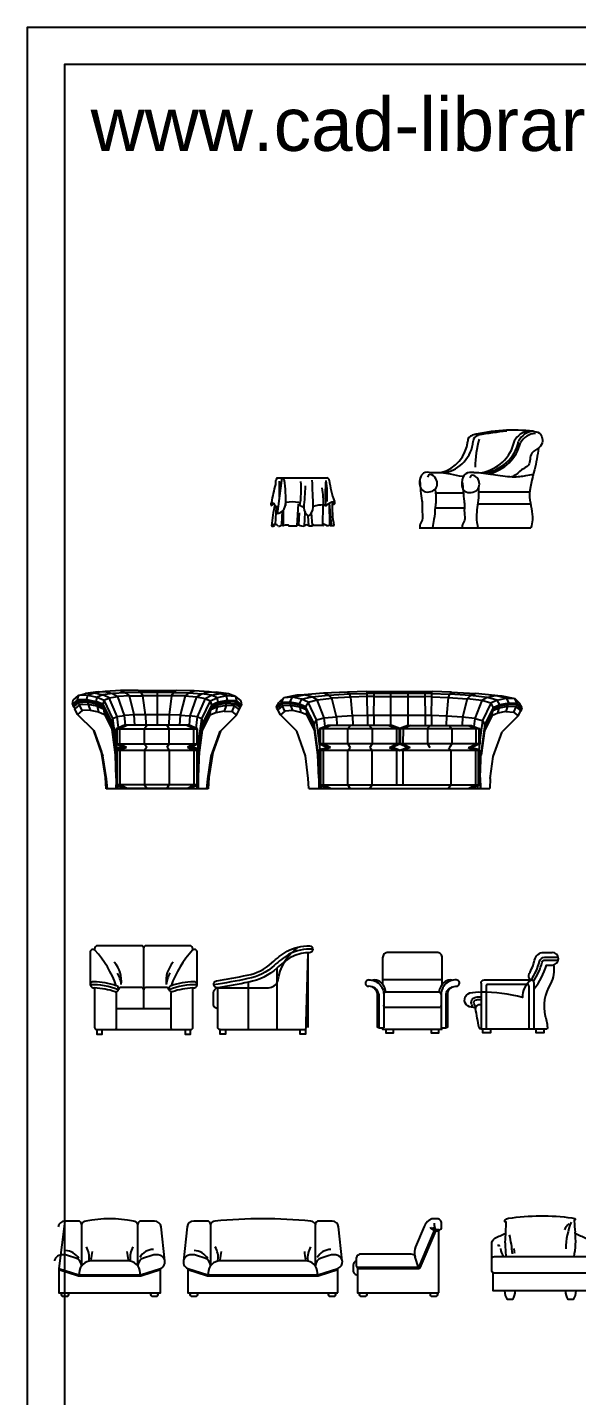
# Model space of a CAD drawing. Header units: inches. Extents: x 11 to 53.5, y 7.4 to 32.2.
# Drawn here: x 11.02 to 15.99, y 19.76 to 32.15 of the extents above; entities that cross this region are included whole.
import ezdxf

# ---------------------------------------------------------------- set-up
doc = ezdxf.new("R2010")
doc.units = ezdxf.units.IN
doc.header["$MEASUREMENT"] = 0
for name, color, linetype in [('02', 2, 'Continuous'), ('1', 1, 'Continuous'), ('4', 4, 'Continuous'), ('kadrbm', 4, 'Continuous')]:
    doc.layers.add(name, color=color, linetype=linetype)
doc.styles.add('bmmm', font='swissel.ttf')

# ---------------------------------------------------------------- blocks, each defined once
blk = doc.blocks.new('kadrbm')
at = {"layer": 'kadrbm', "color": 4}
blk.add_lwpolyline([(0, 0), (0, 24.797), (21, 24.797), (21, 0), (0, 0)], close=True, dxfattribs=at)
blk.add_lwpolyline([(20.663, 0.326), (20.663, 24.46), (0.337, 24.46), (0.337, 0.326), (20.663, 0.326)], dxfattribs=at)
at = {"layer": 'kadrbm', "color": 211, "true_color": 0xf674fb, "style": 'bmmm'}
blk.add_text('www.cad-libraries.blogspot.com', height=0.48513, dxfattribs=at).set_placement((0.573, 23.677))

msp = doc.modelspace()

# ---------------------------------------------------------------- linework, layer by layer
at = {"layer": '02'}
for p, q in [((14.57, 27.619), (15.58, 27.619)), ((11.434, 26.01), (11.48, 26.049)), ((11.476, 26.06), (11.484, 26.099)), ((11.557, 26.064), (11.476, 26.06)), ((11.48, 26.049), (11.476, 26.06)), ((11.48, 26.049), (11.56, 26.053)), ((11.486, 26.035), (11.48, 26.049)), ((11.566, 26.104), (11.484, 26.099)), ((11.565, 26.04), (11.486, 26.035)), ((11.625, 26.125), (11.549, 26.12)), ((11.566, 26.104), (11.557, 26.064)), ((11.557, 26.064), (11.643, 26.047)), ((11.56, 26.053), (11.557, 26.064)), ((11.645, 26.036), (11.56, 26.053)), ((11.565, 26.04), (11.56, 26.053)), ((11.565, 26.04), (11.571, 26.02)), ((11.648, 26.023), (11.565, 26.04)), ((11.566, 26.104), (11.625, 26.125)), ((11.566, 26.104), (11.653, 26.086)), ((11.726, 26.138), (11.625, 26.125)), ((11.625, 26.125), (11.705, 26.107)), ((11.643, 26.047), (11.653, 26.086)), ((11.705, 26.021), (11.643, 26.047)), ((11.643, 26.047), (11.645, 26.036)), ((11.705, 26.107), (11.653, 26.086)), ((11.653, 26.086), (11.716, 26.058)), ((11.793, 26.119), (11.705, 26.107)), ((11.762, 26.078), (11.705, 26.107)), ((11.795, 25.893), (11.716, 26.058)), ((11.726, 26.138), (11.793, 26.119)), ((11.836, 25.909), (11.762, 26.078)), ((11.911, 26.126), (11.793, 26.119)), ((11.793, 26.119), (11.84, 26.09)), ((11.901, 25.919), (11.84, 26.09)), ((11.864, 26.145), (11.911, 26.126)), ((12.05, 26.127), (11.911, 26.126)), ((11.911, 26.126), (11.945, 26.097)), ((11.988, 25.924), (11.945, 26.097)), ((12.025, 26.146), (12.05, 26.127)), ((12.344, 26.127), (12.05, 26.127)), ((12.05, 26.127), (12.067, 26.098)), ((12.09, 25.925), (12.067, 26.098)), ((12.197, 26.146), (12.197, 25.831)), ((12.327, 26.098), (12.305, 25.925)), ((12.327, 26.098), (12.344, 26.127)), ((12.369, 26.146), (12.344, 26.127)), ((12.344, 26.127), (12.483, 26.125)), ((12.45, 26.096), (12.406, 25.923)), ((12.483, 26.125), (12.45, 26.096)), ((12.483, 26.125), (12.531, 26.144)), ((12.483, 26.125), (12.601, 26.116)), ((12.554, 26.087), (12.493, 25.917)), ((12.554, 26.087), (12.601, 26.116)), ((12.631, 26.074), (12.558, 25.906)), ((12.678, 26.052), (12.599, 25.888)), ((12.601, 26.116), (12.667, 26.135)), ((12.688, 26.102), (12.601, 26.116)), ((12.631, 26.074), (12.688, 26.102)), ((12.768, 26.12), (12.667, 26.135)), ((12.678, 26.052), (12.74, 26.079)), ((12.688, 26.102), (12.768, 26.12)), ((12.74, 26.079), (12.688, 26.102)), ((12.749, 26.039), (12.688, 26.012)), ((12.826, 26.097), (12.74, 26.079)), ((12.749, 26.039), (12.74, 26.079)), ((12.831, 26.044), (12.747, 26.028)), ((12.749, 26.039), (12.747, 26.028)), ((12.834, 26.056), (12.749, 26.039)), ((12.768, 26.12), (12.843, 26.115)), ((12.826, 26.097), (12.768, 26.12)), ((12.907, 26.092), (12.826, 26.097)), ((12.834, 26.056), (12.826, 26.097)), ((12.826, 26.03), (12.831, 26.044)), ((12.831, 26.044), (12.834, 26.056)), ((12.91, 26.04), (12.831, 26.044)), ((12.914, 26.051), (12.834, 26.056)), ((12.904, 26.026), (12.91, 26.04)), ((12.907, 26.092), (12.914, 26.051)), ((12.914, 26.051), (12.91, 26.04)), ((12.91, 26.04), (12.955, 26.002)), ((12.914, 26.051), (12.96, 26.012)), ((13.321, 26.037), (13.344, 26.079)), ((13.399, 26.041), (13.321, 26.037)), ((13.422, 26.084), (13.344, 26.079)), ((13.399, 26.041), (13.422, 26.084)), ((13.481, 26.024), (13.399, 26.041)), ((13.402, 26.028), (13.399, 26.041)), ((13.422, 26.084), (13.527, 26.107)), ((13.505, 26.066), (13.422, 26.084)), ((13.505, 26.066), (13.481, 26.024)), ((13.505, 26.066), (13.596, 26.089)), ((13.564, 26.039), (13.505, 26.066)), ((13.596, 26.089), (13.527, 26.107)), ((13.639, 25.879), (13.564, 26.039)), ((13.596, 26.089), (13.747, 26.104)), ((13.646, 26.061), (13.596, 26.089)), ((13.709, 25.897), (13.646, 26.061)), ((13.747, 26.104), (13.703, 26.122)), ((13.747, 26.104), (13.937, 26.114)), ((13.779, 26.075), (13.747, 26.104)), ((13.819, 25.908), (13.779, 26.075)), ((13.937, 26.114), (13.919, 26.132)), ((13.937, 26.114), (14.097, 26.119)), ((13.949, 26.085), (13.937, 26.114)), ((13.965, 25.915), (13.949, 26.085)), ((14.097, 26.119), (14.095, 26.137)), ((14.161, 26.119), (14.097, 26.119)), ((14.098, 26.09), (14.097, 26.119)), ((14.1, 25.919), (14.098, 26.09)), ((14.159, 25.92), (14.16, 26.091)), ((14.16, 26.091), (14.161, 26.119)), ((14.161, 26.119), (14.162, 26.138)), ((14.313, 26.12), (14.161, 26.119)), ((14.313, 25.829), (14.313, 26.138)), ((14.468, 26.12), (14.313, 26.12)), ((14.468, 25.829), (14.468, 26.138)), ((14.62, 26.119), (14.468, 26.12)), ((14.62, 26.119), (14.619, 26.138)), ((14.684, 26.118), (14.62, 26.119)), ((14.62, 26.119), (14.621, 26.09)), ((14.621, 26.09), (14.623, 25.92)), ((14.681, 25.919), (14.683, 26.089)), ((14.683, 26.089), (14.684, 26.118)), ((14.684, 26.118), (14.686, 26.137)), ((14.684, 26.118), (14.845, 26.111)), ((14.832, 26.083), (14.816, 25.914)), ((14.845, 26.111), (14.832, 26.083)), ((14.845, 26.111), (14.862, 26.13)), ((15.034, 26.1), (14.845, 26.111)), ((15.002, 26.071), (14.962, 25.905)), ((15.184, 26.083), (15.034, 26.1)), ((15.135, 26.056), (15.072, 25.892)), ((15.184, 26.083), (15.135, 26.056)), ((15.184, 26.083), (15.253, 26.101)), ((15.275, 26.059), (15.184, 26.083)), ((15.275, 26.059), (15.217, 26.032)), ((15.357, 26.077), (15.253, 26.101)), ((15.275, 26.059), (15.357, 26.077)), ((15.298, 26.016), (15.275, 26.059)), ((15.357, 26.077), (15.38, 26.032)), ((15.357, 26.077), (15.434, 26.072)), ((15.457, 26.028), (15.434, 26.072)), ((11.441, 25.997), (11.486, 26.035)), ((11.495, 26.016), (11.451, 25.979)), ((11.495, 26.016), (11.486, 26.035)), ((11.571, 26.02), (11.495, 26.016)), ((11.517, 25.964), (11.495, 26.016)), ((11.653, 26.004), (11.571, 26.02)), ((11.571, 26.02), (11.589, 25.968)), ((11.645, 26.036), (11.706, 26.01)), ((11.645, 26.036), (11.648, 26.023)), ((11.648, 26.023), (11.653, 26.004)), ((11.648, 26.023), (11.708, 25.997)), ((11.653, 26.004), (11.665, 25.953)), ((11.653, 26.004), (11.711, 25.979)), ((11.705, 26.021), (11.783, 25.864)), ((11.784, 25.855), (11.706, 26.01)), ((11.784, 25.845), (11.708, 25.997)), ((11.785, 25.83), (11.711, 25.979)), ((11.836, 25.909), (11.901, 25.919)), ((11.988, 25.924), (11.901, 25.919)), ((11.909, 25.831), (11.901, 25.919)), ((12.09, 25.925), (11.988, 25.924)), ((11.994, 25.831), (11.988, 25.924)), ((12.305, 25.925), (12.09, 25.925)), ((12.09, 25.925), (12.093, 25.831)), ((12.305, 25.925), (12.301, 25.831)), ((12.406, 25.923), (12.305, 25.925)), ((12.406, 25.923), (12.4, 25.831)), ((12.406, 25.923), (12.493, 25.917)), ((12.493, 25.917), (12.485, 25.831)), ((12.558, 25.906), (12.493, 25.917)), ((12.682, 25.97), (12.608, 25.823)), ((12.685, 25.988), (12.609, 25.838)), ((12.687, 26.002), (12.61, 25.849)), ((12.688, 26.012), (12.611, 25.857)), ((12.739, 25.995), (12.682, 25.97)), ((12.744, 26.014), (12.685, 25.988)), ((12.747, 26.028), (12.687, 26.002)), ((12.739, 25.995), (12.728, 25.944)), ((12.739, 25.995), (12.744, 26.014)), ((12.82, 26.011), (12.739, 25.995)), ((12.826, 26.03), (12.744, 26.014)), ((12.744, 26.014), (12.747, 26.028)), ((12.82, 26.011), (12.802, 25.959)), ((12.82, 26.011), (12.826, 26.03)), ((12.895, 26.007), (12.82, 26.011)), ((12.826, 26.03), (12.904, 26.026)), ((12.895, 26.007), (12.873, 25.955)), ((12.904, 26.026), (12.895, 26.007)), ((12.895, 26.007), (12.939, 25.97)), ((12.904, 26.026), (12.949, 25.988)), ((13.321, 26.037), (13.276, 25.999)), ((13.325, 26.024), (13.28, 25.986)), ((13.333, 26.006), (13.289, 25.97)), ((13.325, 26.024), (13.321, 26.037)), ((13.402, 26.028), (13.325, 26.024)), ((13.333, 26.006), (13.325, 26.024)), ((13.408, 26.01), (13.333, 26.006)), ((13.353, 25.958), (13.333, 26.006)), ((13.484, 26.012), (13.402, 26.028)), ((13.408, 26.01), (13.402, 26.028)), ((13.488, 25.994), (13.408, 26.01)), ((13.424, 25.963), (13.408, 26.01)), ((13.541, 25.999), (13.481, 26.024)), ((13.481, 26.024), (13.484, 26.012)), ((13.542, 25.986), (13.484, 26.012)), ((13.484, 26.012), (13.488, 25.994)), ((13.545, 25.97), (13.488, 25.994)), ((13.488, 25.994), (13.499, 25.947)), ((13.617, 25.847), (13.541, 25.999)), ((13.617, 25.837), (13.542, 25.986)), ((13.618, 25.824), (13.545, 25.97)), ((13.965, 25.915), (13.819, 25.908)), ((14.1, 25.919), (13.965, 25.915)), ((13.965, 25.915), (13.967, 25.829)), ((14.159, 25.92), (14.1, 25.919)), ((14.1, 25.919), (14.1, 25.829)), ((14.159, 25.92), (14.158, 25.829)), ((14.468, 25.92), (14.159, 25.92)), ((14.623, 25.92), (14.468, 25.92)), ((14.681, 25.919), (14.623, 25.92)), ((14.623, 25.92), (14.623, 25.829)), ((14.816, 25.914), (14.681, 25.919)), ((14.681, 25.919), (14.681, 25.829)), ((14.816, 25.914), (14.814, 25.829)), ((14.962, 25.905), (14.816, 25.914)), ((15.217, 26.032), (15.142, 25.873)), ((15.235, 25.961), (15.163, 25.817)), ((15.239, 25.99), (15.164, 25.84)), ((15.238, 25.978), (15.164, 25.83)), ((15.292, 25.985), (15.235, 25.961)), ((15.296, 26.003), (15.238, 25.978)), ((15.298, 26.016), (15.239, 25.99)), ((15.281, 25.939), (15.292, 25.985)), ((15.292, 25.985), (15.296, 26.003)), ((15.37, 26.001), (15.292, 25.985)), ((15.376, 26.019), (15.296, 26.003)), ((15.296, 26.003), (15.298, 26.016)), ((15.38, 26.032), (15.298, 26.016)), ((15.37, 26.001), (15.355, 25.954)), ((15.37, 26.001), (15.376, 26.019)), ((15.445, 25.997), (15.37, 26.001)), ((15.376, 26.019), (15.38, 26.032)), ((15.453, 26.015), (15.376, 26.019)), ((15.457, 26.028), (15.38, 26.032)), ((15.445, 25.997), (15.424, 25.95)), ((15.453, 26.015), (15.445, 25.997)), ((15.445, 25.997), (15.488, 25.961)), ((15.457, 26.028), (15.453, 26.015)), ((15.497, 25.978), (15.453, 26.015)), ((15.501, 25.99), (15.457, 26.028)), ((11.795, 25.893), (11.783, 25.864)), ((11.819, 25.605), (11.783, 25.864)), ((11.783, 25.864), (11.784, 25.855)), ((11.784, 25.855), (11.819, 25.6)), ((11.784, 25.855), (11.784, 25.845)), ((11.784, 25.845), (11.785, 25.83)), ((11.819, 25.594), (11.784, 25.845)), ((11.788, 25.791), (11.785, 25.83)), ((11.819, 25.586), (11.785, 25.83)), ((11.795, 25.893), (11.836, 25.909)), ((11.825, 25.671), (11.795, 25.893)), ((11.834, 25.661), (11.835, 25.798)), ((11.909, 25.831), (11.835, 25.798)), ((11.848, 25.808), (11.836, 25.909)), ((11.858, 25.661), (11.859, 25.798)), ((11.928, 25.831), (11.859, 25.798)), ((12.105, 25.831), (12.082, 25.798)), ((12.082, 25.661), (12.082, 25.798)), ((12.283, 25.831), (12.306, 25.798)), ((12.306, 25.661), (12.306, 25.798)), ((12.529, 25.798), (12.46, 25.831)), ((12.555, 25.798), (12.48, 25.831)), ((12.53, 25.661), (12.529, 25.798)), ((12.558, 25.906), (12.546, 25.805)), ((12.555, 25.798), (12.555, 25.661)), ((12.599, 25.888), (12.558, 25.906)), ((12.599, 25.888), (12.563, 25.619)), ((12.609, 25.838), (12.575, 25.59)), ((12.575, 25.582), (12.608, 25.823)), ((12.611, 25.857), (12.576, 25.601)), ((12.61, 25.849), (12.576, 25.596)), ((12.599, 25.888), (12.611, 25.857)), ((12.605, 25.785), (12.608, 25.823)), ((12.608, 25.823), (12.609, 25.838)), ((12.609, 25.838), (12.61, 25.849)), ((12.61, 25.849), (12.611, 25.857)), ((13.639, 25.879), (13.617, 25.847)), ((13.651, 25.596), (13.617, 25.847)), ((13.651, 25.591), (13.617, 25.837)), ((13.617, 25.837), (13.618, 25.824)), ((13.651, 25.583), (13.618, 25.824)), ((13.618, 25.824), (13.621, 25.788)), ((13.639, 25.879), (13.709, 25.897)), ((13.673, 25.615), (13.639, 25.879)), ((15.118, 25.798), (13.668, 25.798)), ((13.675, 25.661), (13.676, 25.798)), ((13.749, 25.829), (13.676, 25.798)), ((13.77, 25.829), (13.701, 25.798)), ((13.701, 25.798), (13.701, 25.661)), ((13.709, 25.897), (13.819, 25.908)), ((13.717, 25.818), (13.709, 25.897)), ((13.819, 25.908), (13.824, 25.829)), ((13.922, 25.798), (13.945, 25.829)), ((13.922, 25.661), (13.922, 25.798)), ((14.12, 25.829), (14.143, 25.798)), ((14.143, 25.798), (14.143, 25.661)), ((14.296, 25.829), (14.364, 25.798)), ((14.389, 25.798), (14.315, 25.829)), ((14.364, 25.798), (14.364, 25.661)), ((14.398, 25.798), (14.397, 25.661)), ((14.471, 25.829), (14.398, 25.798)), ((14.423, 25.798), (14.422, 25.661)), ((14.491, 25.829), (14.423, 25.798)), ((14.644, 25.798), (14.643, 25.661)), ((14.666, 25.829), (14.644, 25.798)), ((14.842, 25.829), (14.864, 25.798)), ((14.864, 25.798), (14.865, 25.661)), ((14.962, 25.905), (14.957, 25.829)), ((15.072, 25.892), (14.962, 25.905)), ((15.017, 25.829), (15.085, 25.798)), ((15.037, 25.829), (15.111, 25.798)), ((15.072, 25.892), (15.065, 25.82)), ((15.072, 25.892), (15.142, 25.873)), ((15.086, 25.661), (15.085, 25.798)), ((15.111, 25.661), (15.111, 25.798)), ((15.142, 25.873), (15.119, 25.695)), ((15.164, 25.84), (15.13, 25.593)), ((15.164, 25.83), (15.13, 25.587)), ((15.163, 25.817), (15.13, 25.579)), ((15.164, 25.84), (15.142, 25.873)), ((15.16, 25.781), (15.163, 25.817)), ((15.163, 25.817), (15.164, 25.83)), ((15.164, 25.83), (15.164, 25.84)), ((11.623, 25.783), (11.692, 25.589)), ((11.694, 25.583), (11.623, 25.782)), ((11.697, 25.575), (11.624, 25.782)), ((11.706, 25.553), (11.625, 25.78)), ((12.687, 25.55), (12.766, 25.773)), ((12.768, 25.775), (12.695, 25.571)), ((12.699, 25.579), (12.768, 25.776)), ((12.769, 25.776), (12.701, 25.585)), ((11.69, 25.593), (11.728, 25.359)), ((11.729, 25.357), (11.692, 25.589)), ((11.694, 25.583), (11.692, 25.589)), ((11.731, 25.355), (11.694, 25.583)), ((11.694, 25.583), (11.697, 25.575)), ((11.733, 25.353), (11.697, 25.575)), ((11.697, 25.575), (11.706, 25.553)), ((11.739, 25.346), (11.706, 25.553)), ((11.819, 25.605), (11.825, 25.42)), ((11.827, 25.361), (11.819, 25.6)), ((11.819, 25.594), (11.827, 25.36)), ((11.819, 25.594), (11.819, 25.586)), ((11.827, 25.357), (11.819, 25.586)), ((11.819, 25.586), (11.82, 25.563)), ((11.827, 25.35), (11.82, 25.563)), ((11.826, 25.661), (11.891, 25.632)), ((11.891, 25.632), (11.826, 25.604)), ((11.898, 25.632), (11.834, 25.661)), ((11.835, 25.604), (11.834, 25.292)), ((11.898, 25.632), (11.835, 25.604)), ((11.858, 25.661), (11.918, 25.632)), ((11.859, 25.604), (11.858, 25.292)), ((11.859, 25.604), (11.918, 25.632)), ((12.082, 25.661), (12.102, 25.632)), ((12.102, 25.632), (12.082, 25.604)), ((12.082, 25.604), (12.082, 25.292)), ((12.286, 25.632), (12.306, 25.661)), ((12.306, 25.604), (12.286, 25.632)), ((12.306, 25.604), (12.306, 25.292)), ((12.53, 25.661), (12.47, 25.632)), ((12.47, 25.632), (12.529, 25.604)), ((12.555, 25.661), (12.491, 25.632)), ((12.491, 25.632), (12.555, 25.604)), ((12.527, 25.646), (12.525, 25.629)), ((12.525, 25.629), (12.525, 25.621)), ((12.529, 25.604), (12.53, 25.292)), ((12.555, 25.604), (12.555, 25.292)), ((12.576, 25.601), (12.567, 25.362)), ((12.576, 25.596), (12.567, 25.36)), ((12.575, 25.59), (12.567, 25.358)), ((12.567, 25.356), (12.575, 25.582)), ((12.575, 25.559), (12.567, 25.349)), ((12.654, 25.345), (12.687, 25.55)), ((12.66, 25.352), (12.695, 25.571)), ((12.699, 25.579), (12.663, 25.354)), ((12.701, 25.585), (12.664, 25.356)), ((12.702, 25.589), (12.665, 25.357)), ((12.695, 25.571), (12.687, 25.55)), ((12.695, 25.571), (12.699, 25.579)), ((12.699, 25.579), (12.701, 25.585)), ((13.651, 25.596), (13.673, 25.615)), ((15.119, 25.661), (13.668, 25.661)), ((15.111, 25.601), (13.668, 25.601)), ((13.673, 25.615), (13.721, 25.623)), ((13.745, 25.63), (13.675, 25.661)), ((13.745, 25.63), (13.676, 25.601)), ((13.766, 25.63), (13.701, 25.661)), ((13.766, 25.63), (13.701, 25.601)), ((13.922, 25.661), (13.944, 25.63)), ((13.922, 25.601), (13.944, 25.63)), ((13.922, 25.291), (13.922, 25.601)), ((14.143, 25.661), (14.121, 25.63)), ((14.143, 25.661), (14.122, 25.63)), ((14.143, 25.601), (14.122, 25.63)), ((14.143, 25.291), (14.143, 25.601)), ((14.299, 25.63), (14.364, 25.661)), ((14.299, 25.63), (14.364, 25.601)), ((14.32, 25.63), (14.39, 25.601)), ((14.323, 25.632), (14.389, 25.661)), ((14.397, 25.601), (14.326, 25.63)), ((14.393, 25.659), (14.329, 25.632)), ((14.364, 25.601), (14.364, 25.291)), ((14.389, 25.601), (14.46, 25.63)), ((14.457, 25.632), (14.393, 25.659)), ((14.397, 25.661), (14.463, 25.632)), ((14.466, 25.63), (14.397, 25.601)), ((14.422, 25.661), (14.488, 25.63)), ((14.487, 25.63), (14.422, 25.601)), ((14.422, 25.601), (14.422, 25.291)), ((14.643, 25.661), (14.665, 25.63)), ((14.835, 25.63), (14.857, 25.601)), ((14.865, 25.661), (14.843, 25.63)), ((14.857, 25.601), (14.857, 25.291)), ((15.013, 25.63), (15.078, 25.601)), ((15.013, 25.63), (15.047, 25.63)), ((15.02, 25.63), (15.086, 25.661)), ((15.103, 25.601), (15.033, 25.63)), ((15.041, 25.63), (15.111, 25.661)), ((15.108, 25.612), (15.067, 25.619)), ((15.078, 25.601), (15.078, 25.291)), ((15.103, 25.601), (15.103, 25.291)), ((15.114, 25.659), (15.108, 25.612)), ((15.13, 25.593), (15.108, 25.612)), ((15.108, 25.612), (15.108, 25.602)), ((11.728, 25.359), (11.729, 25.357)), ((11.735, 25.256), (11.728, 25.359)), ((11.729, 25.357), (11.733, 25.353)), ((11.736, 25.256), (11.729, 25.357)), ((11.738, 25.256), (11.731, 25.355)), ((11.733, 25.353), (11.739, 25.346)), ((11.74, 25.256), (11.733, 25.353)), ((11.746, 25.256), (11.739, 25.346)), ((12.647, 25.256), (12.654, 25.345)), ((12.66, 25.352), (12.653, 25.256)), ((12.654, 25.345), (12.664, 25.356)), ((12.656, 25.256), (12.663, 25.354)), ((12.657, 25.256), (12.664, 25.356)), ((12.665, 25.357), (12.658, 25.256)), ((12.664, 25.356), (12.665, 25.357)), ((11.834, 25.292), (11.906, 25.259)), ((11.925, 25.259), (11.858, 25.292)), ((12.104, 25.259), (12.082, 25.292)), ((12.284, 25.259), (12.306, 25.292)), ((12.464, 25.259), (12.53, 25.292)), ((12.484, 25.259), (12.555, 25.292)), ((12.518, 25.271), (12.518, 25.256)), ((12.554, 25.288), (12.555, 25.256)), ((13.668, 25.291), (15.111, 25.291)), ((13.746, 25.259), (13.675, 25.291)), ((13.766, 25.259), (13.701, 25.291)), ((13.944, 25.259), (13.922, 25.291)), ((14.121, 25.259), (14.143, 25.291)), ((14.835, 25.259), (14.857, 25.291)), ((15.013, 25.259), (15.078, 25.291)), ((15.033, 25.259), (15.103, 25.291)), ((12.075, 23.263), (12.075, 23.813)), ((13.283, 23.073), (13.283, 23.634)), ((13.025, 23.073), (13.025, 23.503)), ((14.778, 23.523), (14.238, 23.523))]:
    msp.add_line(p, q, dxfattribs=at)
for points in [[(12.746, 23.452), (13.206, 23.452, 0.306744), (13.289, 23.512, -0.209695), (13.473, 23.82, -2.301207)], [(13.606, 23.801, 0.130409), (13.39, 23.756, 0.043098), (13.257, 23.654, -0.136824), (13.019, 23.535, -0.015702), (12.709, 23.479, -0.014097)], [(13.561, 23.769, 0.101895), (13.406, 23.728, 0.042665), (13.279, 23.63, -0.136722), (13.026, 23.503, -0.014084), (12.746, 23.452)], [(15.582, 23.523, 0.089401), (15.658, 23.69, -0.344265), (15.706, 23.728), (15.828, 23.728)], [(15.604, 23.51, 0.088568), (15.682, 23.684, -0.344265), (15.706, 23.703), (15.828, 23.703)], [(15.609, 23.443, 0.104617), (15.721, 23.658), (15.772, 23.658, 1), (15.772, 23.773)], [(11.827, 23.47, 0.082495), (11.622, 23.506, 0.41193), (11.59, 23.479)], [(12.56, 23.479, 0.41193), (12.528, 23.506, 0.082495), (12.323, 23.47, 0.082495)], [(15.582, 23.523, 0.239571), (15.504, 23.363, 0.063607), (15.129, 23.413, -0.159201)], [(15.056, 23.273, -0.048961), (15.045, 23.297, -0.49306), (15.083, 23.368, -0.11205), (15.129, 23.368)], [(15.082, 23.279, -0.069243), (15.068, 23.306, -0.510492), (15.087, 23.344, -0.133132), (15.129, 23.342, -0.113608)], [(14.768, 23.293, -0.414214), (14.748, 23.273), (14.268, 23.273, -0.414214), (14.248, 23.293)], [(15.129, 23.3, 0.116555), (15.093, 23.289, 0.367035), (15.08, 23.265)], [(14.747, 21.246), (14.717, 21.246), (14.575, 20.913, -0.300505), (14.564, 20.906), (14.012, 20.906)], [(12.227, 20.896), (12.058, 20.841, -0.078088), (12.039, 20.838), (11.495, 20.838, -0.078088), (11.475, 20.841), (11.307, 20.896)], [(13.834, 20.896), (13.665, 20.841, -0.078088), (13.646, 20.838), (12.662, 20.838, -0.078088), (12.643, 20.841), (12.474, 20.896)]]:
    msp.add_lwpolyline(points, format="xyb", dxfattribs=at)
for centre, radius, start, end in [((14.68, 28.439), 0.33, 285.083, 353.9341), ((15.058, 28.408), 0.05, 97.1673, 184.6961), ((15.424, 26.975), 1.53, 83.2894, 104.1084), ((15.112, 28.479), 0.365, 276.2305, 348.1326), ((15.611, 28.337), 0.157, 92.8979, 154.6716), ((11.613, 23.513), 0.26, 353.2027, 41.3301), ((12.537, 23.513), 0.26, 138.6699, 186.7973), ((11.588, 23.442), 0.287, 8.0294, 29.8827), ((12.562, 23.442), 0.287, 150.1173, 171.9706), ((11.614, 22.897), 0.583, 66.6474, 92.4026), ((11.596, 22.745), 0.706, 71.7481, 87.2279), ((12.535, 22.897), 0.583, 87.5974, 113.3526), ((12.554, 22.745), 0.706, 92.7721, 108.2519), ((16.6, 21.072), 0.704, 158.556, 178.8129), ((14.713, 21.299), 0.047, 202.1977, 256.9526), ((14.717, 21.284), 0.026, 180.012, 233.1664), ((14.849, 21.318), 0.145, 180.0682, 204.232), ((14.256, 20.958), 1.16, 4.134, 12.7375), ((16.12, 21.134), 0.267, 137.5601, 152.391), ((11.383, 21.006), 0.199, 352.9925, 29.5554), ((12.151, 21.006), 0.199, 150.4446, 187.0075), ((12.165, 20.935), 0.146, 91.1138, 149.8872), ((12.55, 21.006), 0.199, 352.9925, 29.5554), ((13.758, 21.006), 0.199, 150.4446, 187.0075), ((13.772, 20.935), 0.146, 91.1138, 149.8872), ((15.283, 21.101), 0.0168, 18.1315, 112.1061), ((15.664, 21.178), 0.371, 194.0122, 205.9941), ((15.132, 21.003), 0.306, 7.5287, 16.6855), ((11.362, 20.924), 0.146, 30.1128, 88.8862), ((11.309, 21.073), 0.301, 343.531, 357.9844), ((12.224, 21.073), 0.301, 182.0156, 196.469), ((12.529, 20.924), 0.146, 30.1128, 88.8862), ((12.477, 21.073), 0.301, 343.531, 357.9844), ((13.831, 21.073), 0.301, 182.0156, 196.469)]:
    msp.add_arc(centre, radius, start, end, dxfattribs=at)
for points in [[(15.596, 28.495), (15.658, 28.477), (15.678, 28.376), (15.616, 28.321), (15.588, 28.296), (15.558, 28.188), (15.496, 28.145), (15.427, 28.09), (15.409, 28.083)], [(14.681, 28.119), (14.608, 28.115), (14.579, 28.071), (14.601, 27.957), (14.713, 27.97), (14.71, 28.078), (14.658, 28.1), (14.643, 28.078)], [(14.576, 28.043), (14.593, 27.865), (14.596, 27.844), (14.596, 27.762), (14.596, 27.69), (14.576, 27.641), (14.576, 27.626)], [(15.063, 28.121), (14.991, 28.11), (14.961, 28.066), (14.983, 27.952), (15.095, 27.965), (15.093, 28.073), (15.041, 28.095), (15.026, 28.073)], [(14.959, 28.038), (14.976, 27.861), (14.978, 27.839), (14.978, 27.757), (14.978, 27.685), (14.959, 27.636), (14.959, 27.621)], [(14.713, 27.967), (14.72, 27.858), (14.715, 27.807), (14.703, 27.695), (14.69, 27.621)], [(15.105, 27.982), (15.105, 27.891), (15.088, 27.718), (15.1, 27.618)]]:
    msp.add_spline(points, degree=3, dxfattribs=at)
for points, knots in [([(15.65, 28.341), (15.64, 28.276), (15.615, 28.128), (15.541, 27.913), (15.609, 27.735), (15.586, 27.643), (15.58, 27.619)], [0, 0, 0, 0, 199.33037, 451.876051, 656.868099, 732.285964, 732.285964, 732.285964, 732.285964]), ([(14.68, 28.12), (14.71, 28.121), (14.767, 28.123), (14.859, 28.107), (14.926, 28.089), (14.966, 28.088), (14.97, 28.088)], [0, 0, 0, 0, 89.40389, 169.8366, 280.896953, 292.160387, 292.160387, 292.160387, 292.160387]), ([(15.063, 28.121), (15.093, 28.122), (15.15, 28.118), (15.242, 28.102), (15.426, 28.075), (15.524, 28.091), (15.583, 28.101), (15.607, 28.105)], [0, 0, 0, 0, 89.40389, 169.8366, 280.896953, 390.618124, 462.2744, 462.2744, 462.2744, 462.2744])]:
    msp.add_open_spline(points, degree=3, knots=knots, dxfattribs=at)
at = {"layer": '1'}
for p, q in [((13.322, 28.049), (13.282, 27.748)), ((13.283, 28.072), (13.735, 28.072)), ((13.3, 28.043), (13.3, 27.901)), ((14.715, 27.936), (14.968, 27.936)), ((15.11, 27.947), (15.57, 27.947)), ((13.237, 27.822), (13.243, 27.846)), ((13.267, 27.65), (13.278, 27.812)), ((13.342, 27.643), (13.34, 27.781)), ((13.463, 27.638), (13.477, 27.837)), ((13.698, 27.647), (13.701, 27.821)), ((13.761, 27.648), (13.756, 27.842)), ((13.774, 27.645), (13.757, 27.842)), ((14.715, 27.801), (14.977, 27.801)), ((15.58, 27.833), (15.096, 27.833)), ((13.26, 27.64), (13.263, 27.65)), ((13.324, 27.654), (13.332, 27.77)), ((13.332, 27.638), (13.336, 27.66)), ((13.48, 27.646), (13.484, 27.756)), ((13.531, 27.638), (13.537, 27.759)), ((13.57, 27.638), (13.563, 27.728)), ((13.604, 27.641), (13.595, 27.755)), ((13.703, 27.64), (13.708, 27.654)), ((13.763, 27.639), (13.765, 27.651)), ((13.385, 27.637), (13.463, 27.638)), ((13.771, 27.642), (13.798, 27.641)), ((11.476, 26.06), (11.43, 26.021)), ((11.43, 26.021), (11.437, 26.058)), ((11.437, 26.058), (11.484, 26.099)), ((11.484, 26.099), (11.549, 26.12)), ((11.664, 26.133), (11.549, 26.12)), ((11.664, 26.133), (11.726, 26.138)), ((11.716, 26.058), (11.705, 26.021)), ((11.716, 26.058), (11.762, 26.078)), ((11.864, 26.145), (11.726, 26.138)), ((11.762, 26.078), (11.84, 26.09)), ((11.945, 26.097), (11.84, 26.09)), ((12.025, 26.146), (11.864, 26.145)), ((11.945, 26.097), (12.067, 26.098)), ((12.025, 26.146), (12.369, 26.146)), ((12.327, 26.098), (12.067, 26.098)), ((12.45, 26.096), (12.327, 26.098)), ((12.531, 26.144), (12.369, 26.146)), ((12.45, 26.096), (12.554, 26.087)), ((12.667, 26.135), (12.531, 26.144)), ((12.554, 26.087), (12.631, 26.074)), ((12.631, 26.074), (12.678, 26.052)), ((12.667, 26.135), (12.73, 26.13)), ((12.678, 26.052), (12.688, 26.012)), ((12.843, 26.115), (12.73, 26.13)), ((12.907, 26.092), (12.843, 26.115)), ((12.907, 26.092), (12.954, 26.052)), ((12.954, 26.052), (12.96, 26.012)), ((13.276, 25.999), (13.3, 26.039)), ((13.344, 26.079), (13.3, 26.039)), ((13.462, 26.102), (13.344, 26.079)), ((13.527, 26.107), (13.462, 26.102)), ((13.703, 26.122), (13.527, 26.107)), ((13.564, 26.039), (13.541, 25.999)), ((13.564, 26.039), (13.646, 26.061)), ((13.646, 26.061), (13.779, 26.075)), ((13.919, 26.132), (13.703, 26.122)), ((13.949, 26.085), (13.779, 26.075)), ((14.095, 26.137), (13.919, 26.132)), ((14.098, 26.09), (13.949, 26.085)), ((14.095, 26.137), (14.162, 26.138)), ((14.16, 26.091), (14.098, 26.09)), ((14.16, 26.091), (14.468, 26.091)), ((14.162, 26.138), (14.468, 26.138)), ((14.468, 26.138), (14.619, 26.138)), ((14.468, 26.091), (14.621, 26.09)), ((14.619, 26.138), (14.686, 26.137)), ((14.683, 26.089), (14.621, 26.09)), ((14.683, 26.089), (14.832, 26.083)), ((14.862, 26.13), (14.686, 26.137)), ((14.832, 26.083), (15.002, 26.071)), ((14.862, 26.13), (15.078, 26.118)), ((15.034, 26.1), (15.002, 26.071)), ((15.135, 26.056), (15.002, 26.071)), ((15.034, 26.1), (15.078, 26.118)), ((15.253, 26.101), (15.078, 26.118)), ((15.217, 26.032), (15.135, 26.056)), ((15.209, 26.105), (15.318, 26.096)), ((15.253, 26.101), (15.318, 26.096)), ((15.318, 26.096), (15.434, 26.072)), ((15.434, 26.072), (15.478, 26.032)), ((11.43, 26.021), (11.434, 26.01)), ((11.434, 26.01), (11.441, 25.997)), ((11.441, 25.997), (11.451, 25.979)), ((11.476, 25.929), (11.451, 25.979)), ((11.517, 25.964), (11.476, 25.929)), ((11.625, 25.78), (11.476, 25.929)), ((11.589, 25.968), (11.517, 25.964)), ((11.589, 25.968), (11.665, 25.953)), ((11.665, 25.953), (11.719, 25.929)), ((11.706, 26.01), (11.705, 26.021)), ((11.708, 25.997), (11.706, 26.01)), ((11.711, 25.979), (11.708, 25.997)), ((11.711, 25.979), (11.719, 25.929)), ((11.719, 25.929), (11.788, 25.791)), ((12.674, 25.921), (12.605, 25.785)), ((12.674, 25.921), (12.682, 25.97)), ((12.728, 25.944), (12.674, 25.921)), ((12.685, 25.988), (12.682, 25.97)), ((12.685, 25.988), (12.687, 26.002)), ((12.688, 26.012), (12.687, 26.002)), ((12.802, 25.959), (12.728, 25.944)), ((12.914, 25.921), (12.766, 25.773)), ((12.802, 25.959), (12.873, 25.955)), ((12.873, 25.955), (12.914, 25.921)), ((12.914, 25.921), (12.939, 25.97)), ((12.939, 25.97), (12.949, 25.988)), ((12.949, 25.988), (12.955, 26.002)), ((12.955, 26.002), (12.96, 26.012)), ((13.28, 25.986), (13.276, 25.999)), ((13.289, 25.97), (13.28, 25.986)), ((13.313, 25.924), (13.289, 25.97)), ((13.353, 25.958), (13.313, 25.924)), ((13.46, 25.777), (13.313, 25.924)), ((13.424, 25.963), (13.353, 25.958)), ((13.499, 25.947), (13.424, 25.963)), ((13.552, 25.924), (13.499, 25.947)), ((13.541, 25.999), (13.542, 25.986)), ((13.542, 25.986), (13.545, 25.97)), ((13.545, 25.97), (13.552, 25.924)), ((13.621, 25.788), (13.552, 25.924)), ((15.228, 25.916), (15.16, 25.781)), ((15.217, 26.032), (15.239, 25.99)), ((15.228, 25.916), (15.235, 25.961)), ((15.281, 25.939), (15.228, 25.916)), ((15.235, 25.961), (15.238, 25.978)), ((15.238, 25.978), (15.239, 25.99)), ((15.355, 25.954), (15.281, 25.939)), ((15.464, 25.916), (15.319, 25.77)), ((15.355, 25.954), (15.424, 25.95)), ((15.424, 25.95), (15.464, 25.916)), ((15.464, 25.916), (15.488, 25.961)), ((15.501, 25.99), (15.478, 26.032)), ((15.488, 25.961), (15.497, 25.978)), ((15.497, 25.978), (15.501, 25.99)), ((11.82, 25.563), (11.788, 25.791)), ((11.901, 25.831), (11.825, 25.798)), ((11.825, 25.798), (12.563, 25.798)), ((11.825, 25.798), (11.825, 25.661)), ((11.826, 25.798), (11.902, 25.831)), ((11.826, 25.661), (11.826, 25.798)), ((12.487, 25.831), (11.901, 25.831)), ((12.562, 25.798), (12.486, 25.831)), ((12.563, 25.798), (12.487, 25.831)), ((12.563, 25.661), (12.562, 25.798)), ((13.617, 25.847), (13.617, 25.837)), ((13.743, 25.829), (13.668, 25.798)), ((13.668, 25.798), (13.744, 25.829)), ((13.668, 25.798), (13.668, 25.661)), ((14.322, 25.829), (13.743, 25.829)), ((14.393, 25.8), (14.321, 25.829)), ((14.389, 25.798), (14.389, 25.661)), ((14.465, 25.829), (14.393, 25.8)), ((14.465, 25.829), (15.043, 25.829)), ((15.043, 25.829), (15.118, 25.798)), ((15.118, 25.798), (15.119, 25.661)), ((12.605, 25.785), (12.575, 25.559)), ((13.54, 25.553), (13.46, 25.777)), ((13.652, 25.563), (13.621, 25.788)), ((15.16, 25.781), (15.13, 25.559)), ((15.24, 25.549), (15.319, 25.77)), ((11.831, 25.622), (11.819, 25.605)), ((11.819, 25.605), (11.819, 25.594)), ((11.825, 25.661), (12.564, 25.661)), ((11.825, 25.604), (11.891, 25.632)), ((11.825, 25.604), (12.563, 25.604)), ((11.825, 25.534), (11.825, 25.604)), ((11.826, 25.661), (11.831, 25.622)), ((11.826, 25.604), (11.826, 25.401)), ((11.869, 25.631), (11.831, 25.622)), ((11.831, 25.622), (11.832, 25.607)), ((11.867, 25.643), (11.869, 25.631)), ((11.889, 25.633), (11.869, 25.631)), ((11.869, 25.623), (11.869, 25.631)), ((12.498, 25.632), (12.563, 25.661)), ((12.562, 25.604), (12.498, 25.632)), ((12.563, 25.604), (12.498, 25.632)), ((12.499, 25.632), (12.525, 25.629)), ((12.563, 25.619), (12.525, 25.629)), ((12.563, 25.619), (12.562, 25.605)), ((12.576, 25.601), (12.563, 25.619)), ((12.564, 25.292), (12.563, 25.604)), ((12.575, 25.59), (12.576, 25.596)), ((12.575, 25.582), (12.575, 25.59)), ((12.575, 25.559), (12.575, 25.582)), ((12.576, 25.596), (12.576, 25.601)), ((13.565, 25.348), (13.54, 25.553)), ((13.651, 25.596), (13.651, 25.591)), ((13.651, 25.591), (13.651, 25.583)), ((13.651, 25.583), (13.652, 25.563)), ((13.659, 25.352), (13.652, 25.563)), ((13.668, 25.661), (13.739, 25.63)), ((13.668, 25.601), (13.739, 25.63)), ((13.668, 25.291), (13.668, 25.601)), ((13.674, 25.603), (13.673, 25.615)), ((13.676, 25.601), (13.675, 25.291)), ((13.701, 25.601), (13.701, 25.291)), ((13.737, 25.631), (13.737, 25.629)), ((15.11, 25.601), (15.04, 25.63)), ((15.111, 25.601), (15.04, 25.63)), ((15.045, 25.63), (15.044, 25.628)), ((15.119, 25.661), (15.047, 25.63)), ((15.111, 25.291), (15.111, 25.601)), ((15.122, 25.361), (15.13, 25.593)), ((15.13, 25.587), (15.13, 25.593)), ((15.13, 25.579), (15.13, 25.587)), ((15.13, 25.559), (15.13, 25.579)), ((15.212, 25.347), (15.24, 25.549)), ((13.659, 25.361), (13.654, 25.503)), ((11.827, 25.35), (11.827, 25.361)), ((11.827, 25.35), (11.827, 25.256)), ((11.827, 25.345), (11.827, 25.256)), ((12.563, 25.363), (12.567, 25.362)), ((12.567, 25.362), (12.567, 25.349)), ((12.568, 25.256), (12.567, 25.356)), ((12.568, 25.256), (12.567, 25.354)), ((12.568, 25.256), (12.567, 25.352)), ((12.567, 25.351), (12.568, 25.256)), ((12.568, 25.256), (12.567, 25.349)), ((13.57, 25.259), (13.565, 25.348)), ((13.659, 25.362), (13.668, 25.364)), ((13.659, 25.352), (13.659, 25.362)), ((13.659, 25.352), (13.659, 25.259)), ((15.122, 25.361), (15.111, 25.364)), ((15.122, 25.351), (15.122, 25.361)), ((15.122, 25.357), (15.123, 25.259)), ((15.122, 25.356), (15.123, 25.259)), ((15.122, 25.355), (15.123, 25.259)), ((15.123, 25.259), (15.122, 25.351)), ((15.212, 25.347), (15.21, 25.259)), ((12.658, 25.256), (11.735, 25.256)), ((12.564, 25.292), (11.827, 25.292)), ((11.827, 25.291), (11.899, 25.259)), ((11.827, 25.256), (11.827, 25.291)), ((11.84, 25.285), (11.839, 25.256)), ((11.876, 25.256), (11.876, 25.269)), ((12.49, 25.259), (11.899, 25.259)), ((11.935, 25.256), (11.935, 25.259)), ((12.012, 25.256), (12.012, 25.259)), ((12.102, 25.256), (12.102, 25.259)), ((12.197, 25.256), (12.197, 25.259)), ((12.292, 25.256), (12.292, 25.259)), ((12.382, 25.256), (12.382, 25.259)), ((12.46, 25.256), (12.46, 25.259)), ((12.49, 25.259), (12.563, 25.292)), ((13.57, 25.259), (15.21, 25.259)), ((13.668, 25.291), (13.74, 25.259)), ((13.681, 25.259), (13.681, 25.285)), ((13.744, 25.259), (13.744, 25.259)), ((13.842, 25.259), (13.842, 25.259)), ((13.974, 25.259), (13.974, 25.259)), ((14.091, 25.259), (14.091, 25.259)), ((14.101, 25.259), (14.101, 25.259)), ((14.158, 25.259), (14.158, 25.259)), ((14.313, 25.259), (14.313, 25.259)), ((14.468, 25.259), (14.468, 25.259)), ((14.624, 25.259), (14.624, 25.259)), ((14.68, 25.259), (14.68, 25.259)), ((14.807, 25.259), (14.807, 25.259)), ((14.94, 25.259), (14.94, 25.259)), ((15.037, 25.259), (15.037, 25.259)), ((15.039, 25.259), (15.111, 25.291)), ((15.1, 25.259), (15.1, 25.286))]:
    msp.add_line(p, q, dxfattribs=at)
for centre, radius, start, end in [((14.732, 28.439), 0.329, 281.9316, 353.9425), ((15.109, 28.408), 0.05, 97.1673, 184.6961), ((16.1, 28.156), 1.024, 164.8342, 179.2271), ((15.568, 26.127), 2.377, 94.9453, 101.2913), ((15.072, 28.482), 0.367, 278.826, 347.7832), ((15.572, 28.337), 0.157, 92.8979, 154.6716), ((15.624, 28.321), 0.153, 90.2234, 153.7805), ((15.112, 28.485), 0.386, 283.3753, 345.5674), ((13.354, 28.022), 0.0874, 144.6149, 185.7409), ((13.335, 28.052), 0.0133, 18.2571, 195.1152), ((12.151, 27.87), 1.211, 357.7296, 8.8522), ((12.582, 27.969), 0.919, 350.6352, 4.4234), ((1.696, 27.458), 11.919, 1.6817, 2.853), ((15.783, 27.926), 2.064, 176.5683, 183.1534), ((12.859, 27.914), 0.878, 356.412, 8.7068), ((13.731, 28.048), 0.0246, 8.0044, 79.5418), ((14.637, 28.161), 0.889, 187.0422, 199.9355), ((14.852, 27.575), 1.644, 164.5464, 170.3702), ((68.969, 24.131), 55.566, 176.0086, 176.2114), ((12.592, 27.808), 1.112, 0.6408, 8.952), ((13.241, 27.837), 0.016, 129.0333, 256.5956), ((13.225, 27.808), 0.0418, 14.929, 81.8512), ((14.787, 27.5), 1.561, 167.8387, 174.8973), ((13.29, 27.848), 0.0375, 229.4035, 270.4353), ((13.269, 27.837), 0.0898, 278.2307, 2.4676), ((13.42, 27.545), 0.31, 79.0699, 100.9301), ((13.483, 27.761), 0.0587, 45.4853, 84.7415), ((13.622, 27.806), 0.0979, 182.0982, 236.0818), ((13.51, 27.806), 0.0995, 305.0613, 0.7705), ((13.7, 27.514), 0.313, 89.4467, 106.4256), ((13.711, 27.812), 0.0118, 12.679, 130.4797), ((13.82, 27.73), 0.129, 98.3553, 138.4302), ((14.559, 27.802), 0.778, 176.19, 191.8933), ((13.793, 27.847), 0.0134, 252.351, 49.4992), ((13.262, 27.61), 0.0408, 39.3364, 135.2155), ((13.301, 27.657), 0.0222, 251.5838, 339.9176), ((13.331, 27.648), 0.00971, 270.3065, 169.3514), ((13.472, 27.641), 0.00908, 31.8872, 198.4784), ((13.704, 27.647), 0.00712, 62.6854, 265.3986), ((13.788, 27.788), 0.156, 239.1177, 247.7904), ((13.767, 27.646), 0.00658, 239.1068, 162.0371), ((13.245, 27.66), 0.025, 240.0197, 307.8642), ((13.364, 27.549), 0.0949, 81.3949, 110.2482), ((13.383, 27.64), 0.0048, 305.1648, 128.6205), ((13.513, 27.689), 0.0533, 232.5838, 290.263), ((13.551, 27.62), 0.0273, 43.7841, 136.2159), ((13.583, 27.715), 0.0775, 260.7249, 285.8107), ((13.61, 27.64), 0.00622, 314.4175, 176.73), ((13.666, 27.067), 0.575, 86.3276, 94.9445), ((13.741, 27.668), 0.0282, 246.9457, 314.2764)]:
    msp.add_arc(centre, radius, start, end, dxfattribs=at)
at = {"layer": '4'}
for p, q in [((15.129, 23.493), (15.129, 23.078)), ((14.813, 23.088), (14.813, 23.395)), ((11.83, 23.263), (12.32, 23.263)), ((11.65, 23.073), (12.5, 23.073)), ((12.766, 23.073), (13.541, 23.073)), ((14.564, 20.918), (14.534, 21.011))]:
    msp.add_line(p, q, dxfattribs=at)
for points in [[(12.52, 23.794), (12.52, 23.803, 0.414214), (12.49, 23.833), (12.095, 23.833, 0.414214), (12.075, 23.813, 0.414214), (12.055, 23.833), (11.66, 23.833, 0.414214), (11.63, 23.803), (11.63, 23.794, 0.618034)], [(12.746, 23.263, -0.424348), (12.706, 23.303), (12.706, 23.407, -0.379874), (12.746, 23.452, -0.963911), (12.734, 23.515, 0.014288), (13.013, 23.566, 0.136937), (13.236, 23.678, -0.043494), (13.374, 23.784, -0.114322), (13.577, 23.833, -0.976101), (13.573, 23.769, 0.004902), (13.561, 23.769), (13.561, 23.093)], [(11.81, 23.073, 0.414214), (11.83, 23.093), (11.83, 23.401, 0.370985), (11.817, 23.416, 0.926632), (11.827, 23.47, 0.101412), (11.633, 23.792, 0.677207), (11.59, 23.774)], [(11.59, 23.774), (11.59, 23.479, 0.394362), (11.63, 23.45), (11.63, 23.093, 0.414214), (11.65, 23.073), (11.65, 23.033), (11.7, 23.033), (11.7, 23.073)], [(12.517, 23.792, 0.101412), (12.323, 23.47, 0.926632), (12.333, 23.416, 0.370985), (12.32, 23.401), (12.32, 23.093, 0.414214), (12.34, 23.073)], [(12.45, 23.073), (12.45, 23.033), (12.5, 23.033), (12.5, 23.073, 0.414214), (12.52, 23.093), (12.52, 23.45, 0.394362), (12.56, 23.479), (12.56, 23.774, 0.677206), (12.517, 23.792)], [(14.778, 23.483), (14.778, 23.723, 0.414214), (14.728, 23.773), (14.288, 23.773, 0.414214), (14.238, 23.723), (14.238, 23.483, 0.057373)], [(15.129, 23.493, -0.414214), (15.159, 23.523), (15.579, 23.523, -0.332917), (15.565, 23.58, 0.069972), (15.614, 23.702, -0.355888), (15.696, 23.773), (15.772, 23.773, -0.889529)], [(15.785, 23.66, -0.160084), (15.759, 23.489, 0.203962), (15.71, 23.192, -0.115112), (15.729, 23.078)], [(12.286, 23.453), (12.095, 23.453, 0.414214), (12.075, 23.433, 0.414214), (12.055, 23.453), (11.864, 23.453)], [(12.816, 23.073), (12.816, 23.033), (12.766, 23.033), (12.766, 23.073, -0.414214), (12.746, 23.093), (12.746, 23.452)], [(14.112, 23.523, 1.050597), (14.114, 23.465, -0.069713)], [(14.112, 23.523, -0.421531), (14.248, 23.393), (14.248, 23.088)], [(14.203, 23.395, 0.214002), (14.17, 23.447, 0.140107), (14.114, 23.465)], [(14.143, 23.46, -0.289922), (14.188, 23.399), (14.188, 23.098, 0.132753), (14.203, 23.091)], [(14.215, 23.506, 0.247903), (14.147, 23.52, 0.068075)], [(14.748, 23.413), (14.268, 23.413, 0.194602), (14.215, 23.506)], [(14.868, 23.52, 0.247903), (14.801, 23.506, 0.194602), (14.748, 23.413)], [(14.845, 23.447, -0.140107), (14.902, 23.465, 1.050597), (14.904, 23.523, 0.421531), (14.768, 23.393)], [(14.813, 23.091, 0.132753), (14.828, 23.098), (14.828, 23.399, -0.289922), (14.872, 23.46, -0.069713)], [(14.813, 23.395, -0.214002), (14.845, 23.447, -0.069713)], [(15.564, 23.078), (15.564, 23.463, 0.414214), (15.544, 23.483), (15.194, 23.483, 0.414214), (15.174, 23.463), (15.174, 23.078)], [(15.609, 23.078), (15.609, 23.493, 0.414214), (15.579, 23.523)], [(15.08, 23.272, -0.146305), (15.009, 23.288, -0.650669), (15.029, 23.405, -0.081674), (15.129, 23.413)], [(15.729, 23.078), (15.129, 23.078, -0.32873), (15.112, 23.09, -0.015363), (15.08, 23.265, -0.087876)], [(12.266, 20.979), (12.233, 21.285, 0.382662), (12.173, 21.338), (12.052, 21.338, 0.414214), (12.022, 21.308, 0.277982), (11.982, 21.338, 0.094262), (11.552, 21.338, 0.277982), (11.512, 21.308, 0.414214), (11.482, 21.338), (11.36, 21.338, 0.382662), (11.301, 21.285, -0.382662)], [(11.36, 21.338), (11.307, 20.908), (11.307, 20.688), (12.227, 20.688), (12.227, 20.908, 0.391256), (12.263, 20.99)], [(13.834, 20.688), (13.834, 20.908, 0.323416), (13.874, 20.975, 0.044779), (13.873, 20.979), (13.84, 21.285, 0.382662), (13.78, 21.338), (13.659, 21.338, 0.414214), (13.629, 21.308, 0.277982), (13.589, 21.338, 0.046589), (12.719, 21.338, 0.277982), (12.679, 21.308, 0.414214), (12.649, 21.338), (12.528, 21.338, 0.382662), (12.468, 21.285), (12.435, 20.979)], [(14.747, 20.688), (14.747, 21.258, 0.414214), (14.772, 21.283), (14.772, 21.318, 0.414214), (14.732, 21.358), (14.695, 21.358, 0.166848), (14.658, 21.345, 0.11885), (14.614, 21.29), (14.535, 21.104, 0.182118), (14.531, 21.019), (14.534, 21.011, 0.324007), (14.496, 21.038), (14.042, 21.038, 0.414214), (13.997, 20.993)], [(15.357, 21.335, -0.339772), (15.346, 21.33, -0.217779), (15.346, 21.346, -0.20757), (15.377, 21.363, -0.071514), (15.952, 21.367, -0.071668), (15.977, 21.362, -0.633617), (15.977, 21.346, 0.33329), (15.971, 21.337, -0.024905), (15.98, 21.238, -0.004671)], [(15.357, 21.016, -0.003933), (15.349, 21.147, 0.004099), (15.357, 21.335)], [(11.512, 21.308), (11.512, 20.931, 0.323901), (11.46, 21.002), (11.386, 21.026, 0.143213), (11.307, 21.027, 0.191), (11.27, 20.99, 0.042668), (11.267, 20.979, 0.042628)], [(12.263, 20.99, 0.191), (12.227, 21.027, 0.143213), (12.147, 21.026), (12.074, 21.002, 0.323901), (12.022, 20.931), (12.022, 21.308)], [(12.679, 21.308), (12.679, 20.931, 0.323901), (12.627, 21.002), (12.553, 21.026, 0.143213), (12.474, 21.027, 0.191), (12.437, 20.99, 0.391276), (12.474, 20.908)], [(13.873, 20.979, 0.042628), (13.87, 20.99, 0.191), (13.834, 21.027, 0.143213), (13.755, 21.026), (13.681, 21.002, 0.323901), (13.629, 20.931), (13.629, 21.308)], [(14.747, 21.258), (14.717, 21.258, 0.300505), (14.706, 21.251), (14.564, 20.918), (14.012, 20.918)], [(15.226, 21.126, -0.281928), (15.255, 21.182, -0.027049), (15.352, 21.226, 0.002364)], [(15.981, 21.226, -0.026675), (16.078, 21.182, -0.281928), (16.106, 21.126), (16.106, 20.891, -0.261728)], [(15.251, 20.866, -0.414214), (15.226, 20.891), (15.226, 21.126)], [(12.042, 20.85), (12.042, 20.868, 0.414214), (11.932, 20.978), (11.602, 20.978, 0.414214), (11.492, 20.868), (11.492, 20.85)], [(13.649, 20.85), (13.649, 20.868, 0.414214), (13.539, 20.978), (12.769, 20.978, 0.414214), (12.659, 20.868), (12.659, 20.85)], [(13.997, 20.975, 0.305615), (13.972, 20.938), (13.972, 20.89, 0.414214), (14.012, 20.85)], [(13.997, 20.993), (13.997, 20.938, 0.32678), (14.012, 20.918)], [(15.226, 20.991, -0.414214), (15.251, 21.016), (16.081, 21.016, -0.414214), (16.106, 20.991)], [(11.307, 20.908), (11.479, 20.853, 0.078088), (11.495, 20.85), (12.039, 20.85, 0.078088), (12.054, 20.853), (12.227, 20.908)], [(12.474, 20.908), (12.646, 20.853, 0.078088), (12.662, 20.85), (13.646, 20.85, 0.078088), (13.661, 20.853), (13.834, 20.908)], [(16.094, 20.706), (15.238, 20.706), (15.238, 20.869, -0.261728)], [(16.106, 20.891, -0.414213), (16.081, 20.866), (15.251, 20.866, -0.137571)], [(11.337, 20.688, 0.667889), (11.337, 20.658), (11.387, 20.658, 0.667889), (11.387, 20.688)], [(12.147, 20.688, 0.667889), (12.147, 20.658), (12.197, 20.658, 0.667889), (12.197, 20.688)], [(12.504, 20.688, 0.667889), (12.504, 20.658), (12.554, 20.658, 0.667889), (12.554, 20.688)], [(13.754, 20.688, 0.667889), (13.754, 20.658), (13.804, 20.658, 0.667889), (13.804, 20.688)], [(14.037, 20.688, 0.667889), (14.037, 20.658), (14.087, 20.658, 0.667889), (14.087, 20.688)], [(14.677, 20.688, 0.667889), (14.677, 20.658), (14.727, 20.658, 0.667889), (14.727, 20.688)], [(15.436, 20.706, -0.136416), (15.414, 20.626), (15.369, 20.626, -0.136416), (15.346, 20.706)], [(15.986, 20.706, -0.136416), (15.964, 20.626), (15.919, 20.626, -0.136416), (15.896, 20.706)]]:
    msp.add_lwpolyline(points, format="xyb", dxfattribs=at)
for points in [[(13.561, 23.769), (13.541, 23.033), (13.491, 23.033), (13.491, 23.073)], [(14.203, 23.395), (14.203, 23.088), (14.248, 23.088)], [(14.768, 23.393), (14.768, 23.088), (14.813, 23.088)], [(14.238, 23.088), (14.238, 23.078), (14.778, 23.078)], [(14.268, 23.078), (14.268, 23.043), (14.338, 23.043), (14.338, 23.078)], [(14.678, 23.078), (14.678, 23.043), (14.748, 23.043), (14.748, 23.078)], [(14.778, 23.078), (14.778, 23.088)], [(15.214, 23.078), (15.214, 23.043), (15.144, 23.043), (15.144, 23.078)], [(15.699, 23.078), (15.699, 23.043), (15.629, 23.043), (15.629, 23.078)], [(12.474, 20.908), (12.474, 20.688), (13.834, 20.688)], [(14.012, 20.918), (14.012, 20.688), (14.747, 20.688)]]:
    msp.add_lwpolyline(points, dxfattribs=at)
for centre, radius, start, end in [((11.865, 23.435), 0.0181, 87.5932, 171.3803), ((12.285, 23.435), 0.0181, 8.6197, 92.4068), ((14.268, 23.393), 0.02, 90, 180), ((14.748, 23.393), 0.02, 0, 90), ((15.325, 21.153), 0.661, 347.9607, 7.3729)]:
    msp.add_arc(centre, radius, start, end, dxfattribs=at)
for p in [(13.025, 23.078), (13.283, 23.078)]:
    msp.add_point(p, dxfattribs=at)

# ---------------------------------------------------------------- block references
at = {"layer": 'kadrbm'}
msp.add_blockref('kadrbm', (11.022, 7.358), dxfattribs=at)

doc.saveas('drawing.dxf')
